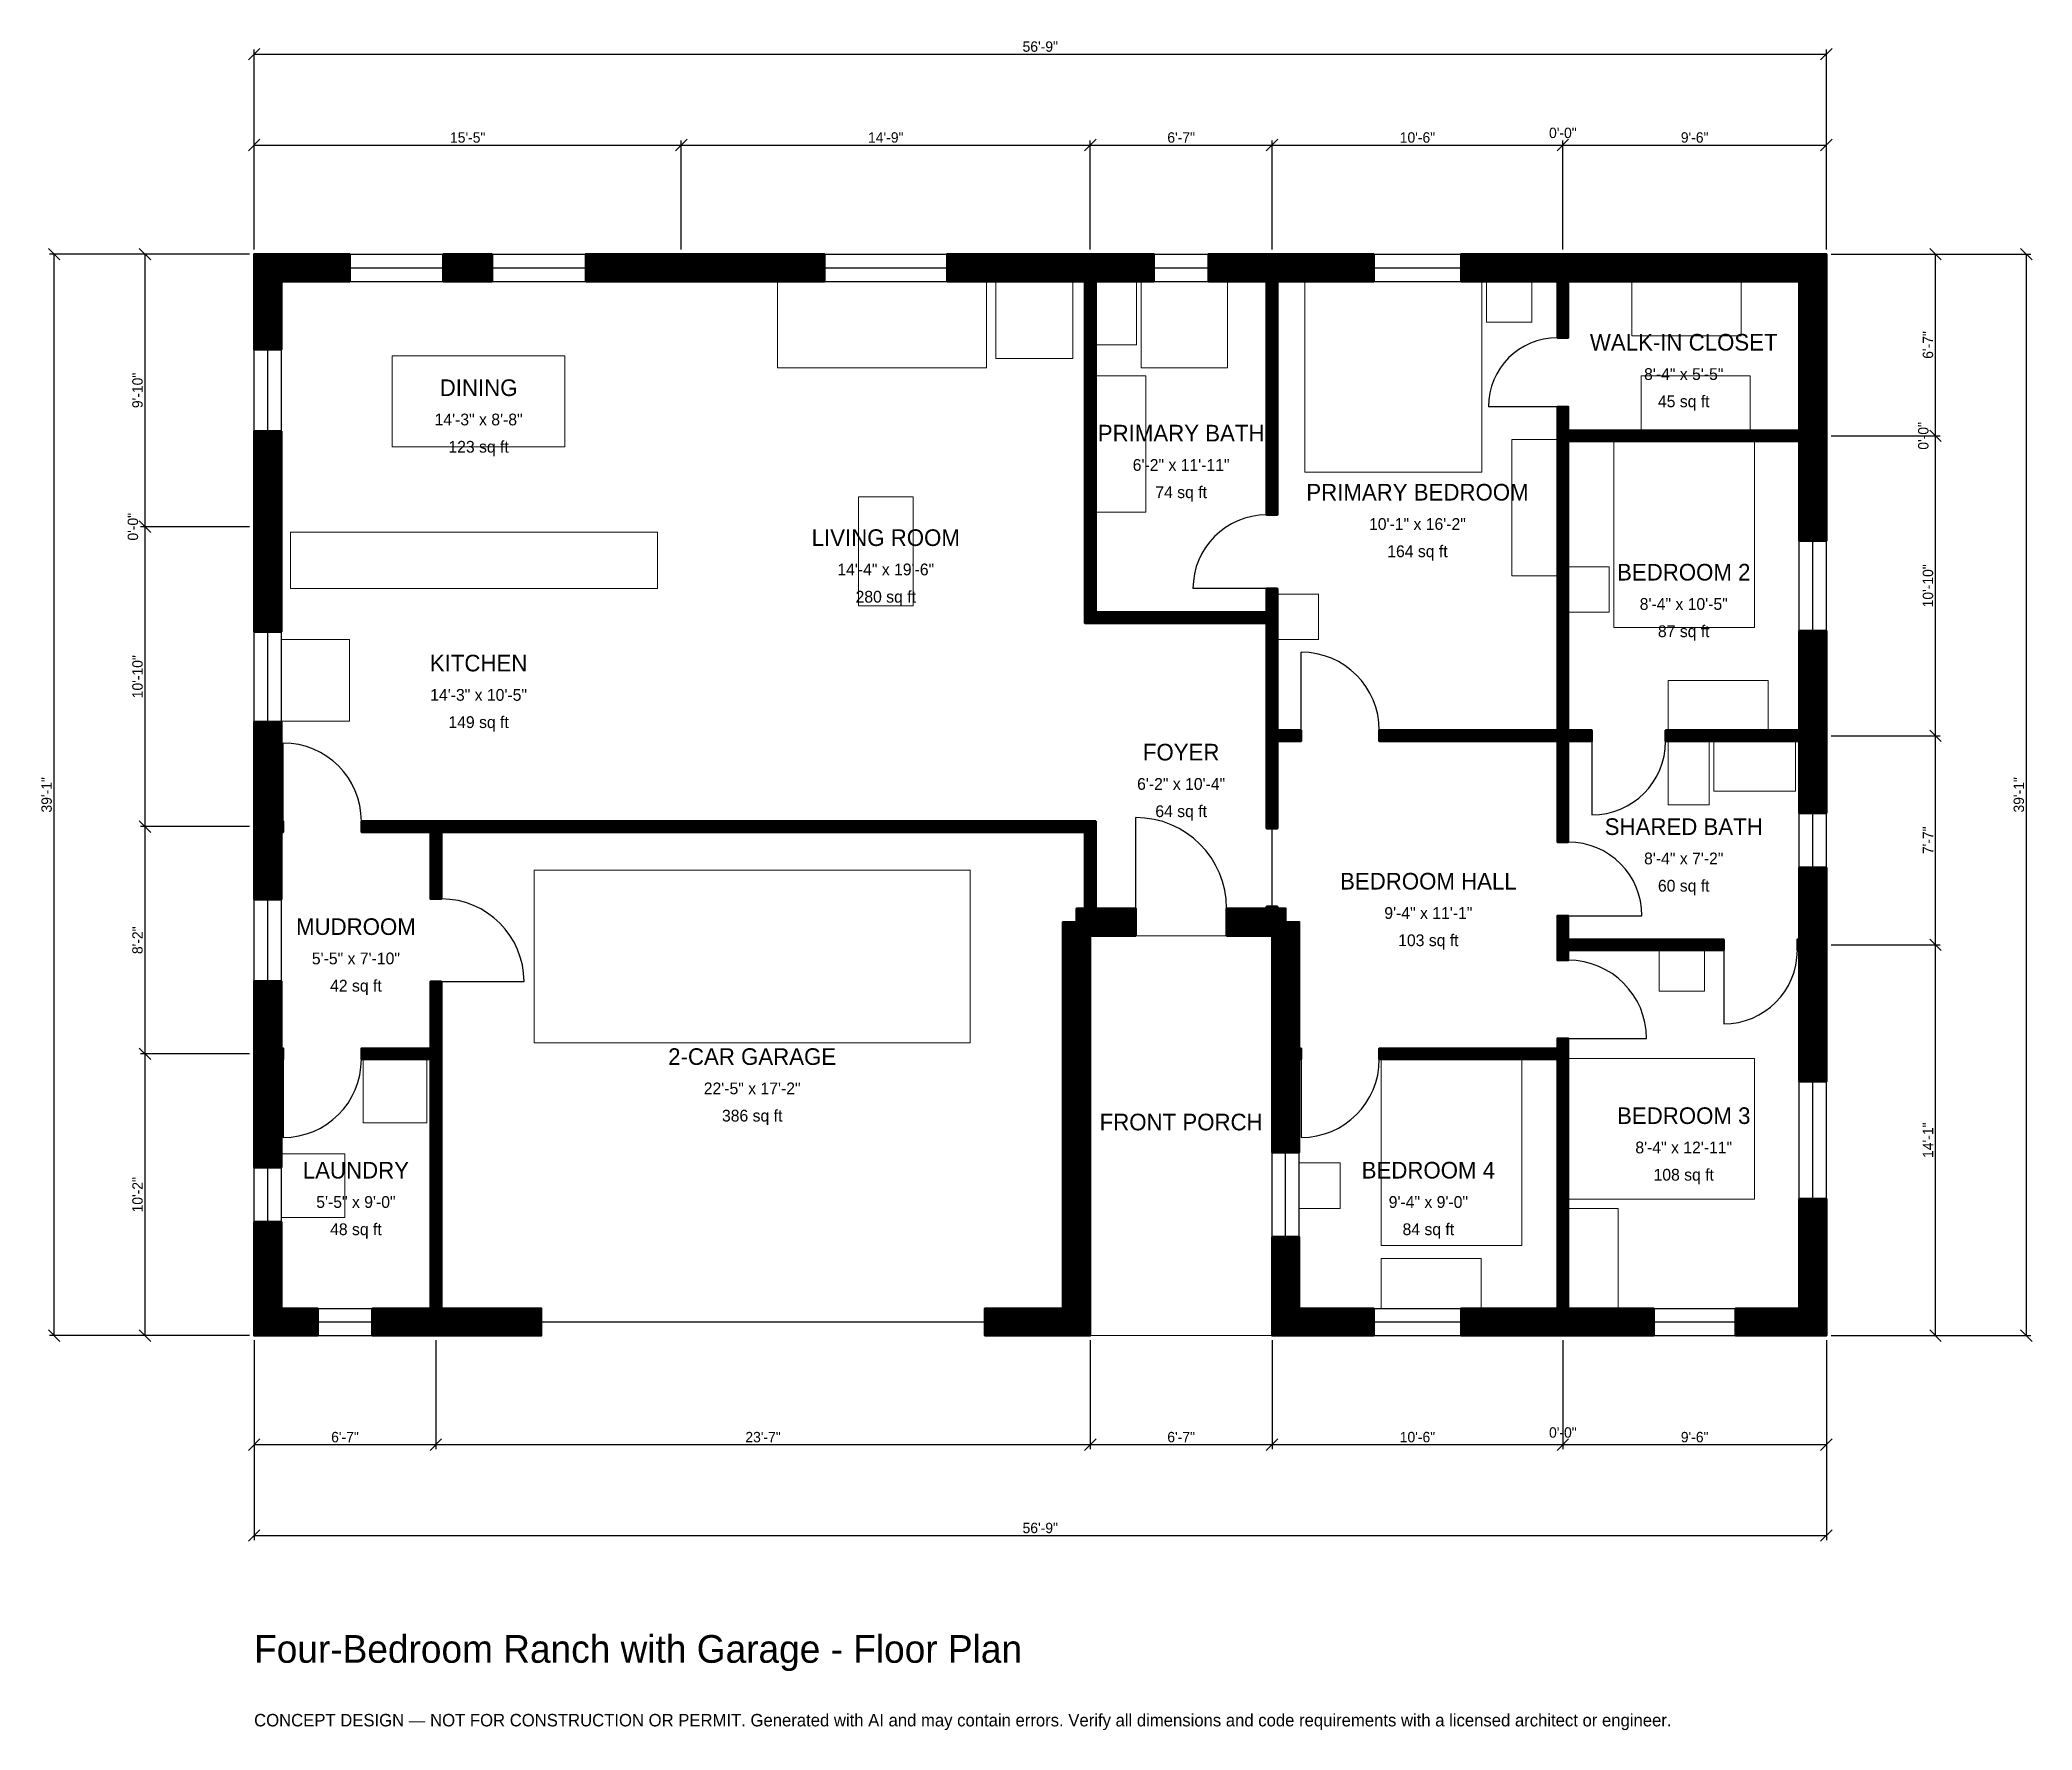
# Model space of a CAD drawing. Header units: inches. Extents: x -93 to 770, y -171 to 561.
import ezdxf
from ezdxf.enums import TextEntityAlignment as Align

# ---------------------------------------------------------------- set-up
doc = ezdxf.new("R2010")
doc.units = ezdxf.units.IN
doc.header["$MEASUREMENT"] = 0
doc.linetypes.add('DASHED', pattern=[0.6, 0.5, -0.1])
for name, color, linetype, lineweight in [('A-ANNO-DIMS', 1, 'Continuous', 13), ('A-ANNO-TEXT', 7, 'Continuous', 18), ('A-AREA-IDEN', 7, 'Continuous', 18), ('A-DOOR', 2, 'Continuous', 25), ('A-FLOR-FIXT', 9, 'Continuous', 13), ('A-FURN', 9, 'Continuous', 13), ('A-GLAZ', 4, 'Continuous', 25), ('A-SITE-PAVE', 8, 'Continuous', 13), ('A-WALL', 7, 'Continuous', 50), ('A-WALL-PATT', 8, 'Continuous', 13)]:
    doc.layers.add(name, color=color, linetype=linetype, lineweight=lineweight)
doc.dimstyles.new('PLAN', dxfattribs={"dimtxt": 4.5, "dimasz": 3, "dimexe": 2, "dimexo": 2, "dimgap": 1, "dimtad": 1, "dimdec": 0, "dimlunit": 4, "dimtsz": 2.5, "dimcen": 2.5, "dimclrd": 1, "dimclre": 1, "dimazin": 3, "dimtfac": 1, "dimtmove": 0, "dimatfit": 3})

msp = doc.modelspace()

# ---------------------------------------------------------------- hatches: boundary and pattern name
at = {"layer": 'A-WALL-PATT'}
h = msp.add_hatch(dxfattribs=at)
h.set_pattern_fill('ANSI31', color=8, scale=0.8)
h.paths.add_polyline_path([(362.2047, 0), (350.3937, 0), (350.3937, 0), (316.5354, 0), (316.5354, 11.811), (350.3937, 11.811), (350.3937, 179.1339), (356.2992, 179.1339), (356.2992, 185.0394), (359.8425, 185.0394), (359.8425, 218.1102), (187.4016, 218.1102), (182.6772, 218.1102), (81.1024, 218.1102), (81.1024, 189.1732), (76.378, 189.1732), (76.378, 218.1102), (46.4567, 218.1102), (46.4567, 222.8346), (76.378, 222.8346), (81.1024, 222.8346), (182.6772, 222.8346), (187.4016, 222.8346), (359.8425, 222.8346), (364.5669, 222.8346), (364.5669, 218.1102), (364.5669, 185.0394), (381.8898, 185.0394), (381.8898, 173.2283), (364.5669, 173.2283), (364.5669, 173.2283), (362.2048, 173.2283), (362.2048, 170.8661), (362.2047, 170.8661), (362.2047, 11.811), (362.2048, 11.811), (362.2048, 0), (362.2047, 0), (362.2047, 0)])
h.paths.add_polyline_path([(84.6457, 0), (81.1024, 0), (81.1024, 0), (76.378, 0), (76.378, 0), (72.8346, 0), (51.1811, 0), (51.1811, 11.811), (72.8346, 11.811), (76.378, 11.811), (76.378, 119.685), (46.4567, 119.685), (46.4567, 124.4094), (76.378, 124.4094), (76.378, 153.3465), (81.1024, 153.3465), (81.1024, 124.4094), (81.1024, 119.685), (81.1024, 11.811), (84.6457, 11.811), (124.4094, 11.811), (124.4094, 0), (84.6457, 0)])
h.paths.add_polyline_path([(11.811, 0), (11.811, 0), (0, 0), (0, 0), (0, 0), (0, 0), (0, 11.811), (0, 11.811), (0, 49.2126), (11.811, 49.2126), (11.811, 11.811), (27.5591, 11.811), (27.5591, 0), (11.811, 0)])
h.paths.add_polyline_path([(0, 116.1417), (0, 119.685), (0, 119.685), (0, 124.4094), (0, 124.4094), (0, 127.9528), (0, 153.5433), (11.811, 153.5433), (11.811, 127.9528), (11.811, 124.4094), (12.5984, 124.4094), (12.5984, 119.685), (11.811, 119.685), (11.811, 116.1417), (11.811, 72.8346), (0, 72.8346), (0, 116.1417)])
h.paths.add_polyline_path([(0, 214.5669), (0, 218.1102), (0, 218.1102), (0, 222.8346), (0, 222.8346), (0, 226.378), (0, 265.9449), (11.811, 265.9449), (11.811, 226.378), (11.811, 222.8346), (12.5984, 222.8346), (12.5984, 218.1102), (11.811, 218.1102), (11.811, 214.5669), (11.811, 188.9764), (0, 188.9764), (0, 214.5669)])
h.paths.add_polyline_path([(0, 344.4882), (0, 356.2992), (0, 391.7323), (11.811, 391.7323), (11.811, 356.2992), (11.811, 344.4882), (11.811, 304.9213), (0, 304.9213), (0, 344.4882)])
h.paths.add_polyline_path([(0, 456.6929), (0, 456.6929), (0, 468.5039), (0, 468.5039), (0, 468.504), (11.811, 468.504), (11.811, 468.5039), (41.4042, 468.5039), (41.4042, 456.6929), (11.811, 456.6929), (11.811, 427.1654), (0, 427.1654), (0, 456.6929)])
h.paths.add_polyline_path([(103.084, 468.5039), (103.084, 456.6929), (81.9554, 456.6929), (81.9554, 468.5039), (103.084, 468.5039)])
h.paths.add_polyline_path([(190.9449, 468.5039), (190.9449, 468.5039), (247.0472, 468.5039), (247.0472, 456.6929), (179.1339, 456.6929), (179.1339, 456.6929), (143.6352, 456.6929), (143.6352, 468.5039), (190.9449, 468.5039)])
h.paths.add_polyline_path([(356.2992, 468.5039), (356.2992, 468.5039), (359.8425, 468.5039), (359.8425, 468.504), (364.5669, 468.504), (364.5669, 468.5039), (389.7638, 468.5039), (389.7638, 456.6929), (368.1102, 456.6929), (368.1102, 456.6929), (364.5669, 456.6929), (364.5669, 313.3858), (438.5827, 313.3858), (438.5827, 323.622), (443.3071, 323.622), (443.3071, 313.3858), (443.3071, 308.6614), (443.3071, 262.2047), (453.5433, 262.2047), (453.5433, 257.4803), (443.3071, 257.4803), (443.3071, 219.685), (438.5827, 219.685), (438.5827, 257.4803), (438.5827, 262.2047), (438.5827, 308.6614), (364.5669, 308.6614), (359.8425, 308.6614), (359.8425, 313.3858), (359.8425, 456.6929), (300.1969, 456.6929), (300.1969, 468.5039), (356.2992, 468.5039)])
h.paths.add_polyline_path([(438.5827, 468.5039), (438.5827, 468.504), (443.3071, 468.504), (443.3071, 468.5039), (446.8504, 468.5039), (446.8504, 468.5039), (485.0394, 468.5039), (485.0394, 456.6929), (443.3071, 456.6929), (443.3071, 355.5118), (438.5827, 355.5118), (438.5827, 456.6929), (435.0394, 456.6929), (435.0394, 456.6929), (413.3858, 456.6929), (413.3858, 468.5039), (438.5827, 468.5039)])
h.paths.add_polyline_path([(561.0236, 468.5039), (561.0236, 468.5039), (564.5669, 468.5039), (564.5669, 468.504), (569.2913, 468.504), (569.2913, 468.5039), (669.2913, 468.5039), (669.2913, 468.504), (681.1024, 468.504), (681.1024, 468.5039), (681.1024, 468.5039), (681.1024, 456.6929), (681.1024, 456.6929), (681.1024, 395.6693), (681.1024, 392.126), (681.1024, 392.126), (681.1024, 387.4016), (681.1024, 387.4016), (681.1024, 383.8583), (681.1024, 344.2913), (669.2913, 344.2913), (669.2913, 383.8583), (669.2913, 387.4016), (569.2913, 387.4016), (569.2913, 262.2047), (579.5276, 262.2047), (579.5276, 257.4803), (569.2913, 257.4803), (569.2913, 213.7795), (564.5669, 213.7795), (564.5669, 257.4803), (487.4016, 257.4803), (487.4016, 262.2047), (564.5669, 262.2047), (564.5669, 387.4016), (564.5669, 392.126), (564.5669, 402.3622), (569.2913, 402.3622), (569.2913, 392.126), (669.2913, 392.126), (669.2913, 395.6693), (669.2913, 456.6929), (572.8346, 456.6929), (572.8346, 456.6929), (569.2913, 456.6929), (569.2913, 432.2835), (564.5669, 432.2835), (564.5669, 456.6929), (522.8346, 456.6929), (522.8346, 468.5039), (561.0236, 468.5039)])
h.paths.add_polyline_path([(681.1024, 265.748), (681.1024, 262.2047), (681.1024, 262.2047), (681.1024, 257.4803), (681.1024, 257.4803), (681.1024, 253.937), (681.1024, 226.378), (669.2913, 226.378), (669.2913, 253.937), (669.2913, 257.4803), (611.4173, 257.4803), (611.4173, 262.2047), (669.2913, 262.2047), (669.2913, 265.748), (669.2913, 305.315), (681.1024, 305.315), (681.1024, 265.748)])
h.paths.add_polyline_path([(681.1024, 175.1969), (681.1024, 171.6535), (681.1024, 171.6535), (681.1024, 166.9291), (681.1024, 166.9291), (681.1024, 163.3858), (681.1024, 110.0394), (669.2913, 110.0394), (669.2913, 163.3858), (669.2913, 166.9291), (668.5039, 166.9291), (668.5039, 171.6535), (669.2913, 171.6535), (669.2913, 175.1969), (669.2913, 202.7559), (681.1024, 202.7559), (681.1024, 175.1969)])
h.paths.add_polyline_path([(681.1024, 11.811), (681.1024, 11.811), (681.1024, 0), (681.1024, 0), (681.1024, 0), (669.2913, 0), (669.2913, 0), (641.7323, 0), (641.7323, 11.811), (669.2913, 11.811), (669.2913, 59.252), (681.1024, 59.252), (681.1024, 11.811)])
h.paths.add_polyline_path([(572.8346, 0), (569.2913, 0), (569.2913, 0), (564.5669, 0), (564.5669, 0), (561.0236, 0), (522.8346, 0), (522.8346, 11.811), (561.0236, 11.811), (564.5669, 11.811), (564.5669, 119.685), (487.4016, 119.685), (487.4016, 124.4094), (564.5669, 124.4094), (564.5669, 128.7402), (569.2913, 128.7402), (569.2913, 124.4094), (569.2913, 119.685), (569.2913, 11.811), (572.8346, 11.811), (606.2992, 11.811), (606.2992, 0), (572.8346, 0)])
h.paths.add_polyline_path([(452.7559, 0), (452.7559, 0), (440.9449, 0), (440.9449, 0), (440.9448, 0), (440.9448, 0), (440.9448, 11.811), (440.9449, 11.811), (440.9449, 42.7165), (452.7559, 42.7165), (452.7559, 11.811), (485.0394, 11.811), (485.0394, 0), (452.7559, 0)])
h.paths.add_polyline_path([(440.9449, 116.1417), (440.9449, 119.685), (440.9448, 119.685), (440.9448, 124.4094), (440.9449, 124.4094), (440.9449, 127.9528), (440.9449, 170.8661), (440.9448, 170.8661), (440.9448, 173.2283), (438.5827, 173.2283), (438.5827, 173.2283), (421.2598, 173.2283), (421.2598, 185.0394), (438.5827, 185.0394), (438.5827, 185.8268), (443.3071, 185.8268), (443.3071, 185.0394), (446.8504, 185.0394), (446.8504, 179.1339), (452.7559, 179.1339), (452.7559, 127.9528), (452.7559, 124.4094), (453.5433, 124.4094), (453.5433, 119.685), (452.7559, 119.685), (452.7559, 116.1417), (452.7559, 79.3307), (440.9449, 79.3307), (440.9449, 116.1417)])
h.paths.add_polyline_path([(564.5669, 166.9291), (564.5669, 171.6535), (564.5669, 181.8898), (569.2913, 181.8898), (569.2913, 171.6535), (636.6142, 171.6535), (636.6142, 166.9291), (569.2913, 166.9291), (569.2913, 162.5984), (564.5669, 162.5984), (564.5669, 166.9291)])

# ---------------------------------------------------------------- linework, layer by layer
at = {"layer": 'A-DOOR'}
for p, q in [((564.5669, 402.3622), (534.6457, 402.3622)), ((438.5827, 323.622), (406.6929, 323.622)), ((453.5433, 262.2047), (453.5433, 296.063)), ((12.5984, 222.8346), (12.5984, 256.6929)), ((579.5276, 257.4803), (579.5276, 225.5906)), ((381.8898, 185.0394), (381.8898, 224.4094)), ((440.9449, 185.8268), (440.9449, 219.685)), ((569.2913, 181.8898), (601.1811, 181.8898)), ((636.6142, 166.9291), (636.6142, 135.0394)), ((81.1024, 153.3465), (116.9291, 153.3465)), ((569.2913, 128.7402), (603.1496, 128.7402)), ((12.5984, 119.685), (12.5984, 85.8268)), ((453.5433, 119.685), (453.5433, 85.8268))]:
    msp.add_line(p, q, dxfattribs=at)
at = {"layer": 'A-DOOR', "linetype": 'DASHED'}
msp.add_line((124.4094, 5.9055), (316.5354, 5.9055), dxfattribs=at)
at = {"layer": 'A-DOOR'}
for centre, radius, start, end in [((564.5669, 402.3622), 29.9213, 90, 180), ((438.5827, 323.622), 31.8898, 90, 180), ((453.5433, 262.2047), 33.8583, 0, 90), ((12.5984, 222.8346), 33.8583, 0, 90), ((579.5276, 257.4803), 31.8898, 270, 360), ((381.8898, 185.0394), 39.3701, 0, 90), ((569.2913, 181.8898), 31.8898, 0, 90), ((81.1024, 153.3465), 35.8268, 0, 90), ((636.6142, 166.9291), 31.8898, 270, 360), ((569.2913, 128.7402), 33.8583, 0, 90), ((12.5984, 119.685), 33.8583, 270, 360), ((453.5433, 119.685), 33.8583, 270, 360)]:
    msp.add_arc(centre, radius, start, end, dxfattribs=at)
at = {"layer": 'A-FLOR-FIXT'}
for points in [[(364.5669, 429.1339), (382.2835, 429.1339), (382.2835, 456.6929), (364.5669, 456.6929)], [(384.252, 419.2913), (421.6535, 419.2913), (421.6535, 456.6929), (384.252, 456.6929)], [(364.5669, 356.6929), (386.2205, 356.6929), (386.2205, 415.748), (364.5669, 415.748)], [(15.748, 323.622), (174.8031, 323.622), (174.8031, 348.0315), (15.748, 348.0315)], [(612.5984, 229.9213), (630.315, 229.9213), (630.315, 257.4803), (612.5984, 257.4803)], [(632.2835, 235.8268), (667.7165, 235.8268), (667.7165, 257.4803), (632.2835, 257.4803)]]:
    msp.add_lwpolyline(points, close=True, dxfattribs=at)
at = {"layer": 'A-FURN'}
for points in [[(226.7717, 419.2913), (317.3228, 419.2913), (317.3228, 456.6929), (226.7717, 456.6929)], [(321.2598, 423.2283), (354.7244, 423.2283), (354.7244, 456.6929), (321.2598, 456.6929)], [(455.1181, 374.0157), (531.8898, 374.0157), (531.8898, 456.6929), (455.1181, 456.6929)], [(533.8583, 438.9764), (553.5433, 438.9764), (553.5433, 456.6929), (533.8583, 456.6929)], [(596.8504, 433.0709), (644.0945, 433.0709), (644.0945, 456.6929), (596.8504, 456.6929)], [(59.8425, 385.0394), (134.6457, 385.0394), (134.6457, 424.4094), (59.8425, 424.4094)], [(600.7874, 392.126), (648.0315, 392.126), (648.0315, 415.748), (600.7874, 415.748)], [(544.8819, 329.1339), (564.5669, 329.1339), (564.5669, 388.189), (544.8819, 388.189)], [(588.9764, 306.6929), (650, 306.6929), (650, 387.4016), (588.9764, 387.4016)], [(261.811, 316.1417), (285.4331, 316.1417), (285.4331, 363.3858), (261.811, 363.3858)], [(569.2913, 313.3858), (587.0079, 313.3858), (587.0079, 333.0709), (569.2913, 333.0709)], [(443.3071, 301.5748), (461.0236, 301.5748), (461.0236, 321.2598), (443.3071, 321.2598)], [(11.811, 266.1417), (41.3386, 266.1417), (41.3386, 301.5748), (11.811, 301.5748)], [(612.5984, 262.2047), (655.9055, 262.2047), (655.9055, 283.8583), (612.5984, 283.8583)], [(121.2598, 126.7717), (310.2362, 126.7717), (310.2362, 201.5748), (121.2598, 201.5748)], [(608.6614, 149.2126), (628.3465, 149.2126), (628.3465, 166.9291), (608.6614, 166.9291)], [(47.2441, 92.126), (74.8031, 92.126), (74.8031, 119.685), (47.2441, 119.685)], [(488.189, 38.9764), (549.2126, 38.9764), (549.2126, 119.685), (488.189, 119.685)], [(569.2913, 59.0551), (650, 59.0551), (650, 120.0787), (569.2913, 120.0787)], [(11.811, 51.1811), (39.3701, 51.1811), (39.3701, 78.7402), (11.811, 78.7402)], [(452.7559, 55.1181), (470.4724, 55.1181), (470.4724, 74.8031), (452.7559, 74.8031)], [(569.2913, 11.811), (590.9449, 11.811), (590.9449, 55.1181), (569.2913, 55.1181)], [(488.189, 11.811), (531.4961, 11.811), (531.4961, 33.4646), (488.189, 33.4646)]]:
    msp.add_lwpolyline(points, close=True, dxfattribs=at)
at = {"layer": 'A-GLAZ'}
for p, q in [((41.4042, 468.5039), (81.9554, 468.5039)), ((103.084, 468.5039), (143.6352, 468.5039)), ((247.0472, 468.5039), (300.1969, 468.5039)), ((389.7638, 468.5039), (413.3858, 468.5039)), ((485.0394, 468.5039), (522.8346, 468.5039)), ((41.4042, 462.5984), (81.9554, 462.5984)), ((103.084, 462.5984), (143.6352, 462.5984)), ((247.0472, 462.5984), (300.1969, 462.5984)), ((389.7638, 462.5984), (413.3858, 462.5984)), ((485.0394, 462.5984), (522.8346, 462.5984)), ((41.4042, 456.6929), (81.9554, 456.6929)), ((103.084, 456.6929), (143.6352, 456.6929)), ((247.0472, 456.6929), (300.1969, 456.6929)), ((389.7638, 456.6929), (413.3858, 456.6929)), ((485.0394, 456.6929), (522.8346, 456.6929)), ((0, 391.7323), (0, 427.1654)), ((5.9055, 391.7323), (5.9055, 427.1654)), ((11.811, 391.7323), (11.811, 427.1654)), ((669.2913, 305.315), (669.2913, 344.2913)), ((675.1968, 305.315), (675.1968, 344.2913)), ((681.1024, 305.315), (681.1024, 344.2913)), ((0, 265.9449), (0, 304.9213)), ((5.9055, 265.9449), (5.9055, 304.9213)), ((11.811, 265.9449), (11.811, 304.9213)), ((669.2913, 202.7559), (669.2913, 226.378)), ((675.1968, 202.7559), (675.1968, 226.378)), ((681.1024, 202.7559), (681.1024, 226.378)), ((0, 153.5433), (0, 188.9764)), ((5.9055, 153.5433), (5.9055, 188.9764)), ((11.811, 153.5433), (11.811, 188.9764)), ((669.2913, 59.252), (669.2913, 110.0394)), ((675.1968, 59.252), (675.1968, 110.0394)), ((681.1024, 59.252), (681.1024, 110.0394)), ((440.9449, 42.7165), (440.9449, 79.3307)), ((446.8504, 42.7165), (446.8504, 79.3307)), ((452.7559, 42.7165), (452.7559, 79.3307)), ((0, 49.2126), (0, 72.8346)), ((5.9055, 49.2126), (5.9055, 72.8346)), ((11.811, 49.2126), (11.811, 72.8346)), ((27.5591, 11.811), (51.1811, 11.811)), ((485.0394, 11.811), (522.8346, 11.811)), ((606.2992, 11.811), (641.7323, 11.811)), ((27.5591, 5.9055), (51.1811, 5.9055)), ((27.5591, 0), (51.1811, 0)), ((485.0394, 5.9055), (522.8346, 5.9055)), ((485.0394, 0), (522.8346, 0)), ((606.2992, 5.9055), (641.7323, 5.9055)), ((606.2992, 0), (641.7323, 0))]:
    msp.add_line(p, q, dxfattribs=at)
at = {"layer": 'A-SITE-PAVE', "linetype": 'DASHED'}
msp.add_lwpolyline([(362.2047, 0), (440.9449, 0), (440.9449, 173.2283), (362.2047, 173.2283)], close=True, dxfattribs=at)
at = {"layer": 'A-WALL'}
for points in [[(0, 456.6929), (0, 456.6929), (0, 468.5039), (0, 468.5039), (0, 468.504), (11.811, 468.504), (11.811, 468.5039), (41.4042, 468.5039), (41.4042, 456.6929), (11.811, 456.6929), (11.811, 427.1654), (0, 427.1654), (0, 456.6929)], [(103.084, 468.5039), (103.084, 456.6929), (81.9554, 456.6929), (81.9554, 468.5039), (103.084, 468.5039)], [(190.9449, 468.5039), (190.9449, 468.5039), (247.0472, 468.5039), (247.0472, 456.6929), (179.1339, 456.6929), (179.1339, 456.6929), (143.6352, 456.6929), (143.6352, 468.5039), (190.9449, 468.5039)], [(356.2992, 468.5039), (356.2992, 468.5039), (359.8425, 468.5039), (359.8425, 468.504), (364.5669, 468.504), (364.5669, 468.5039), (389.7638, 468.5039), (389.7638, 456.6929), (368.1102, 456.6929), (368.1102, 456.6929), (364.5669, 456.6929), (364.5669, 313.3858), (438.5827, 313.3858), (438.5827, 323.622), (443.3071, 323.622), (443.3071, 313.3858), (443.3071, 308.6614), (443.3071, 262.2047), (453.5433, 262.2047), (453.5433, 257.4803), (443.3071, 257.4803), (443.3071, 219.685), (438.5827, 219.685), (438.5827, 257.4803), (438.5827, 262.2047), (438.5827, 308.6614), (364.5669, 308.6614), (359.8425, 308.6614), (359.8425, 313.3858), (359.8425, 456.6929), (300.1969, 456.6929), (300.1969, 468.5039), (356.2992, 468.5039)], [(438.5827, 468.5039), (438.5827, 468.504), (443.3071, 468.504), (443.3071, 468.5039), (446.8504, 468.5039), (446.8504, 468.5039), (485.0394, 468.5039), (485.0394, 456.6929), (443.3071, 456.6929), (443.3071, 355.5118), (438.5827, 355.5118), (438.5827, 456.6929), (435.0394, 456.6929), (435.0394, 456.6929), (413.3858, 456.6929), (413.3858, 468.5039), (438.5827, 468.5039)], [(561.0236, 468.5039), (561.0236, 468.5039), (564.5669, 468.5039), (564.5669, 468.504), (569.2913, 468.504), (569.2913, 468.5039), (669.2913, 468.5039), (669.2913, 468.504), (681.1024, 468.504), (681.1024, 468.5039), (681.1024, 468.5039), (681.1024, 456.6929), (681.1024, 456.6929), (681.1024, 395.6693), (681.1024, 392.126), (681.1024, 392.126), (681.1024, 387.4016), (681.1024, 387.4016), (681.1024, 383.8583), (681.1024, 344.2913), (669.2913, 344.2913), (669.2913, 383.8583), (669.2913, 387.4016), (569.2913, 387.4016), (569.2913, 262.2047), (579.5276, 262.2047), (579.5276, 257.4803), (569.2913, 257.4803), (569.2913, 213.7795), (564.5669, 213.7795), (564.5669, 257.4803), (487.4016, 257.4803), (487.4016, 262.2047), (564.5669, 262.2047), (564.5669, 387.4016), (564.5669, 392.126), (564.5669, 402.3622), (569.2913, 402.3622), (569.2913, 392.126), (669.2913, 392.126), (669.2913, 395.6693), (669.2913, 456.6929), (572.8346, 456.6929), (572.8346, 456.6929), (569.2913, 456.6929), (569.2913, 432.2835), (564.5669, 432.2835), (564.5669, 456.6929), (522.8346, 456.6929), (522.8346, 468.5039), (561.0236, 468.5039)], [(0, 344.4882), (0, 356.2992), (0, 391.7323), (11.811, 391.7323), (11.811, 356.2992), (11.811, 344.4882), (11.811, 304.9213), (0, 304.9213), (0, 344.4882)], [(681.1024, 265.748), (681.1024, 262.2047), (681.1024, 262.2047), (681.1024, 257.4803), (681.1024, 257.4803), (681.1024, 253.937), (681.1024, 226.378), (669.2913, 226.378), (669.2913, 253.937), (669.2913, 257.4803), (611.4173, 257.4803), (611.4173, 262.2047), (669.2913, 262.2047), (669.2913, 265.748), (669.2913, 305.315), (681.1024, 305.315), (681.1024, 265.748)], [(0, 214.5669), (0, 218.1102), (0, 218.1102), (0, 222.8346), (0, 222.8346), (0, 226.378), (0, 265.9449), (11.811, 265.9449), (11.811, 226.378), (11.811, 222.8346), (12.5984, 222.8346), (12.5984, 218.1102), (11.811, 218.1102), (11.811, 214.5669), (11.811, 188.9764), (0, 188.9764), (0, 214.5669)], [(362.2047, 0), (350.3937, 0), (350.3937, 0), (316.5354, 0), (316.5354, 11.811), (350.3937, 11.811), (350.3937, 179.1339), (356.2992, 179.1339), (356.2992, 185.0394), (359.8425, 185.0394), (359.8425, 218.1102), (187.4016, 218.1102), (182.6772, 218.1102), (81.1024, 218.1102), (81.1024, 189.1732), (76.378, 189.1732), (76.378, 218.1102), (46.4567, 218.1102), (46.4567, 222.8346), (76.378, 222.8346), (81.1024, 222.8346), (182.6772, 222.8346), (187.4016, 222.8346), (359.8425, 222.8346), (364.5669, 222.8346), (364.5669, 218.1102), (364.5669, 185.0394), (381.8898, 185.0394), (381.8898, 173.2283), (364.5669, 173.2283), (364.5669, 173.2283), (362.2048, 173.2283), (362.2048, 170.8661), (362.2047, 170.8661), (362.2047, 11.811), (362.2048, 11.811), (362.2048, 0), (362.2047, 0), (362.2047, 0)], [(681.1024, 175.1969), (681.1024, 171.6535), (681.1024, 171.6535), (681.1024, 166.9291), (681.1024, 166.9291), (681.1024, 163.3858), (681.1024, 110.0394), (669.2913, 110.0394), (669.2913, 163.3858), (669.2913, 166.9291), (668.5039, 166.9291), (668.5039, 171.6535), (669.2913, 171.6535), (669.2913, 175.1969), (669.2913, 202.7559), (681.1024, 202.7559), (681.1024, 175.1969)], [(440.9449, 116.1417), (440.9449, 119.685), (440.9448, 119.685), (440.9448, 124.4094), (440.9449, 124.4094), (440.9449, 127.9528), (440.9449, 170.8661), (440.9448, 170.8661), (440.9448, 173.2283), (438.5827, 173.2283), (438.5827, 173.2283), (421.2598, 173.2283), (421.2598, 185.0394), (438.5827, 185.0394), (438.5827, 185.8268), (443.3071, 185.8268), (443.3071, 185.0394), (446.8504, 185.0394), (446.8504, 179.1339), (452.7559, 179.1339), (452.7559, 127.9528), (452.7559, 124.4094), (453.5433, 124.4094), (453.5433, 119.685), (452.7559, 119.685), (452.7559, 116.1417), (452.7559, 79.3307), (440.9449, 79.3307), (440.9449, 116.1417)], [(564.5669, 166.9291), (564.5669, 171.6535), (564.5669, 181.8898), (569.2913, 181.8898), (569.2913, 171.6535), (636.6142, 171.6535), (636.6142, 166.9291), (569.2913, 166.9291), (569.2913, 162.5984), (564.5669, 162.5984), (564.5669, 166.9291)], [(0, 116.1417), (0, 119.685), (0, 119.685), (0, 124.4094), (0, 124.4094), (0, 127.9528), (0, 153.5433), (11.811, 153.5433), (11.811, 127.9528), (11.811, 124.4094), (12.5984, 124.4094), (12.5984, 119.685), (11.811, 119.685), (11.811, 116.1417), (11.811, 72.8346), (0, 72.8346), (0, 116.1417)], [(84.6457, 0), (81.1024, 0), (81.1024, 0), (76.378, 0), (76.378, 0), (72.8346, 0), (51.1811, 0), (51.1811, 11.811), (72.8346, 11.811), (76.378, 11.811), (76.378, 119.685), (46.4567, 119.685), (46.4567, 124.4094), (76.378, 124.4094), (76.378, 153.3465), (81.1024, 153.3465), (81.1024, 124.4094), (81.1024, 119.685), (81.1024, 11.811), (84.6457, 11.811), (124.4094, 11.811), (124.4094, 0), (84.6457, 0)], [(572.8346, 0), (569.2913, 0), (569.2913, 0), (564.5669, 0), (564.5669, 0), (561.0236, 0), (522.8346, 0), (522.8346, 11.811), (561.0236, 11.811), (564.5669, 11.811), (564.5669, 119.685), (487.4016, 119.685), (487.4016, 124.4094), (564.5669, 124.4094), (564.5669, 128.7402), (569.2913, 128.7402), (569.2913, 124.4094), (569.2913, 119.685), (569.2913, 11.811), (572.8346, 11.811), (606.2992, 11.811), (606.2992, 0), (572.8346, 0)], [(681.1024, 11.811), (681.1024, 11.811), (681.1024, 0), (681.1024, 0), (681.1024, 0), (669.2913, 0), (669.2913, 0), (641.7323, 0), (641.7323, 11.811), (669.2913, 11.811), (669.2913, 59.252), (681.1024, 59.252), (681.1024, 11.811)], [(11.811, 0), (11.811, 0), (0, 0), (0, 0), (0, 0), (0, 0), (0, 11.811), (0, 11.811), (0, 49.2126), (11.811, 49.2126), (11.811, 11.811), (27.5591, 11.811), (27.5591, 0), (11.811, 0)], [(452.7559, 0), (452.7559, 0), (440.9449, 0), (440.9449, 0), (440.9448, 0), (440.9448, 0), (440.9448, 11.811), (440.9449, 11.811), (440.9449, 42.7165), (452.7559, 42.7165), (452.7559, 11.811), (485.0394, 11.811), (485.0394, 0), (452.7559, 0)]]:
    msp.add_lwpolyline(points, close=True, dxfattribs=at)

# ---------------------------------------------------------------- texts
at = {"layer": 'A-ANNO-TEXT'}
for s, height, p in [('Four-Bedroom Ranch with Garage - Floor Plan', 12, (0, -141.7323)), ('CONCEPT DESIGN — NOT FOR CONSTRUCTION OR PERMIT. Generated with AI and may contain errors. Verify all dimensions and code requirements with a licensed architect or engineer.', 5.4, (0, -169.2913))]:
    msp.add_text(s, height=height, dxfattribs=at).set_placement(p)
at = {"layer": 'A-AREA-IDEN'}
for s, height, p in [('WALK-IN CLOSET', 7.2, (619.2913, 430.315)), ('DINING', 7.2, (97.2441, 410.6299)), ('8\'-4" x 5\'-5"', 5.1, (619.2913, 416.5354)), ('45 sq ft', 5.1, (619.2913, 404.7244)), ('14\'-3" x 8\'-8"', 5.1, (97.2441, 396.8504)), ('PRIMARY BATH', 7.2, (401.5748, 390.9449)), ('123 sq ft', 5.1, (97.2441, 385.0394)), ('6\'-2" x 11\'-11"', 5.1, (401.5748, 377.1654)), ('74 sq ft', 5.1, (401.5748, 365.3543)), ('PRIMARY BEDROOM', 7.2, (503.937, 365.3543)), ('10\'-1" x 16\'-2"', 5.1, (503.937, 351.5748)), ('LIVING ROOM', 7.2, (273.622, 345.6693)), ('164 sq ft', 5.1, (503.937, 339.7638)), ('14\'-4" x 19\'-6"', 5.1, (273.622, 331.8898)), ('BEDROOM 2', 7.2, (619.2913, 330.7087)), ('280 sq ft', 5.1, (273.622, 320.0787)), ('8\'-4" x 10\'-5"', 5.1, (619.2913, 316.9291)), ('87 sq ft', 5.1, (619.2913, 305.1181)), ('KITCHEN', 7.2, (97.2441, 291.3386)), ('14\'-3" x 10\'-5"', 5.1, (97.2441, 277.5591)), ('149 sq ft', 5.1, (97.2441, 265.748)), ('FOYER', 7.2, (401.5748, 252.7559)), ('6\'-2" x 10\'-4"', 5.1, (401.5748, 238.9764)), ('64 sq ft', 5.1, (401.5748, 227.1654)), ('SHARED BATH', 7.2, (619.2913, 220.4724)), ('8\'-4" x 7\'-2"', 5.1, (619.2913, 206.6929)), ('BEDROOM HALL', 7.2, (508.6614, 196.8504)), ('60 sq ft', 5.1, (619.2913, 194.8819)), ('9\'-4" x 11\'-1"', 5.1, (508.6614, 183.0709)), ('MUDROOM', 7.2, (44.0945, 177.1654)), ('103 sq ft', 5.1, (508.6614, 171.2598)), ('5\'-5" x 7\'-10"', 5.1, (44.0945, 163.3858)), ('42 sq ft', 5.1, (44.0945, 151.5748)), ('2-CAR GARAGE', 7.2, (215.748, 120.8661)), ('22\'-5" x 17\'-2"', 5.1, (215.748, 107.0866)), ('386 sq ft', 5.1, (215.748, 95.2756)), ('FRONT PORCH', 7.2, (401.5748, 92.5197)), ('BEDROOM 3', 7.2, (619.2913, 95.2756)), ('8\'-4" x 12\'-11"', 5.1, (619.2913, 81.4961)), ('LAUNDRY', 7.2, (44.0945, 71.6535)), ('BEDROOM 4', 7.2, (508.6614, 71.6535)), ('108 sq ft', 5.1, (619.2913, 69.685)), ('5\'-5" x 9\'-0"', 5.1, (44.0945, 57.874)), ('9\'-4" x 9\'-0"', 5.1, (508.6614, 57.874)), ('48 sq ft', 5.1, (44.0945, 46.063)), ('84 sq ft', 5.1, (508.6614, 46.063))]:
    msp.add_text(s, height=height, dxfattribs=at).set_placement(p, align=Align.MIDDLE_CENTER)

# ---------------------------------------------------------------- dimensions: what is measured, and where the dimension line sits
at = {"layer": 'A-ANNO-DIMS'}
for base, p1, p2, text in [((0, 555.1181), (0, 468.5039), (681.1024, 468.5039), '56\'-9"'), ((0, 515.748), (0, 468.5039), (185.0394, 468.5039), '15\'-5"'), ((185.0394, 515.748), (185.0394, 468.5039), (362.2047, 468.5039), '14\'-9"'), ((362.2047, 515.748), (362.2047, 468.5039), (440.9449, 468.5039), '6\'-7"'), ((440.9449, 515.748), (440.9449, 468.5039), (566.9291, 468.5039), '10\'-6"'), ((566.9291, 515.748), (566.9291, 468.5039), (566.9291, 468.5039), '0\'-0"'), ((566.9291, 515.748), (566.9291, 468.5039), (681.1024, 468.5039), '9\'-6"'), ((0, -47.2441), (0, 0), (78.7402, 0), '6\'-7"'), ((0, -86.6142), (0, 0), (681.1024, 0), '56\'-9"'), ((78.7402, -47.2441), (78.7402, 0), (362.2047, 0), '23\'-7"'), ((362.2047, -47.2441), (362.2047, 0), (440.9449, 0), '6\'-7"'), ((440.9449, -47.2441), (440.9449, 0), (566.9291, 0), '10\'-6"'), ((566.9291, -47.2441), (566.9291, 0), (566.9291, 0), '0\'-0"'), ((566.9291, -47.2441), (566.9291, 0), (681.1024, 0), '9\'-6"')]:
    msp.add_linear_dim(base=base, p1=p1, p2=p2, text=text, dimstyle='PLAN', dxfattribs=at).render()
for base, p1, p2, text in [((-86.6142, 0), (0, 0), (0, 468.5039), '39\'-1"'), ((-47.2441, 350.3937), (0, 350.3937), (0, 468.5039), '9\'-10"'), ((728.3465, 389.7638), (681.1024, 389.7638), (681.1024, 468.5039), '6\'-7"'), ((767.7165, 0), (681.1024, 0), (681.1024, 468.5039), '39\'-1"'), ((728.3465, 389.7638), (681.1024, 389.7638), (681.1024, 389.7638), '0\'-0"'), ((728.3465, 259.8425), (681.1024, 259.8425), (681.1024, 389.7638), '10\'-10"'), ((-47.2441, 350.3937), (0, 350.3937), (0, 350.3937), '0\'-0"'), ((-47.2441, 220.4724), (0, 220.4724), (0, 350.3937), '10\'-10"'), ((728.3465, 169.2913), (681.1024, 169.2913), (681.1024, 259.8425), '7\'-7"'), ((-47.2441, 122.0472), (0, 122.0472), (0, 220.4724), '8\'-2"'), ((728.3465, 0), (681.1024, 0), (681.1024, 169.2913), '14\'-1"'), ((-47.2441, 0), (0, 0), (0, 122.0472), '10\'-2"')]:
    msp.add_linear_dim(base=base, p1=p1, p2=p2, angle=90, text=text, dimstyle='PLAN', dxfattribs=at).render()

doc.saveas('drawing.dxf')
